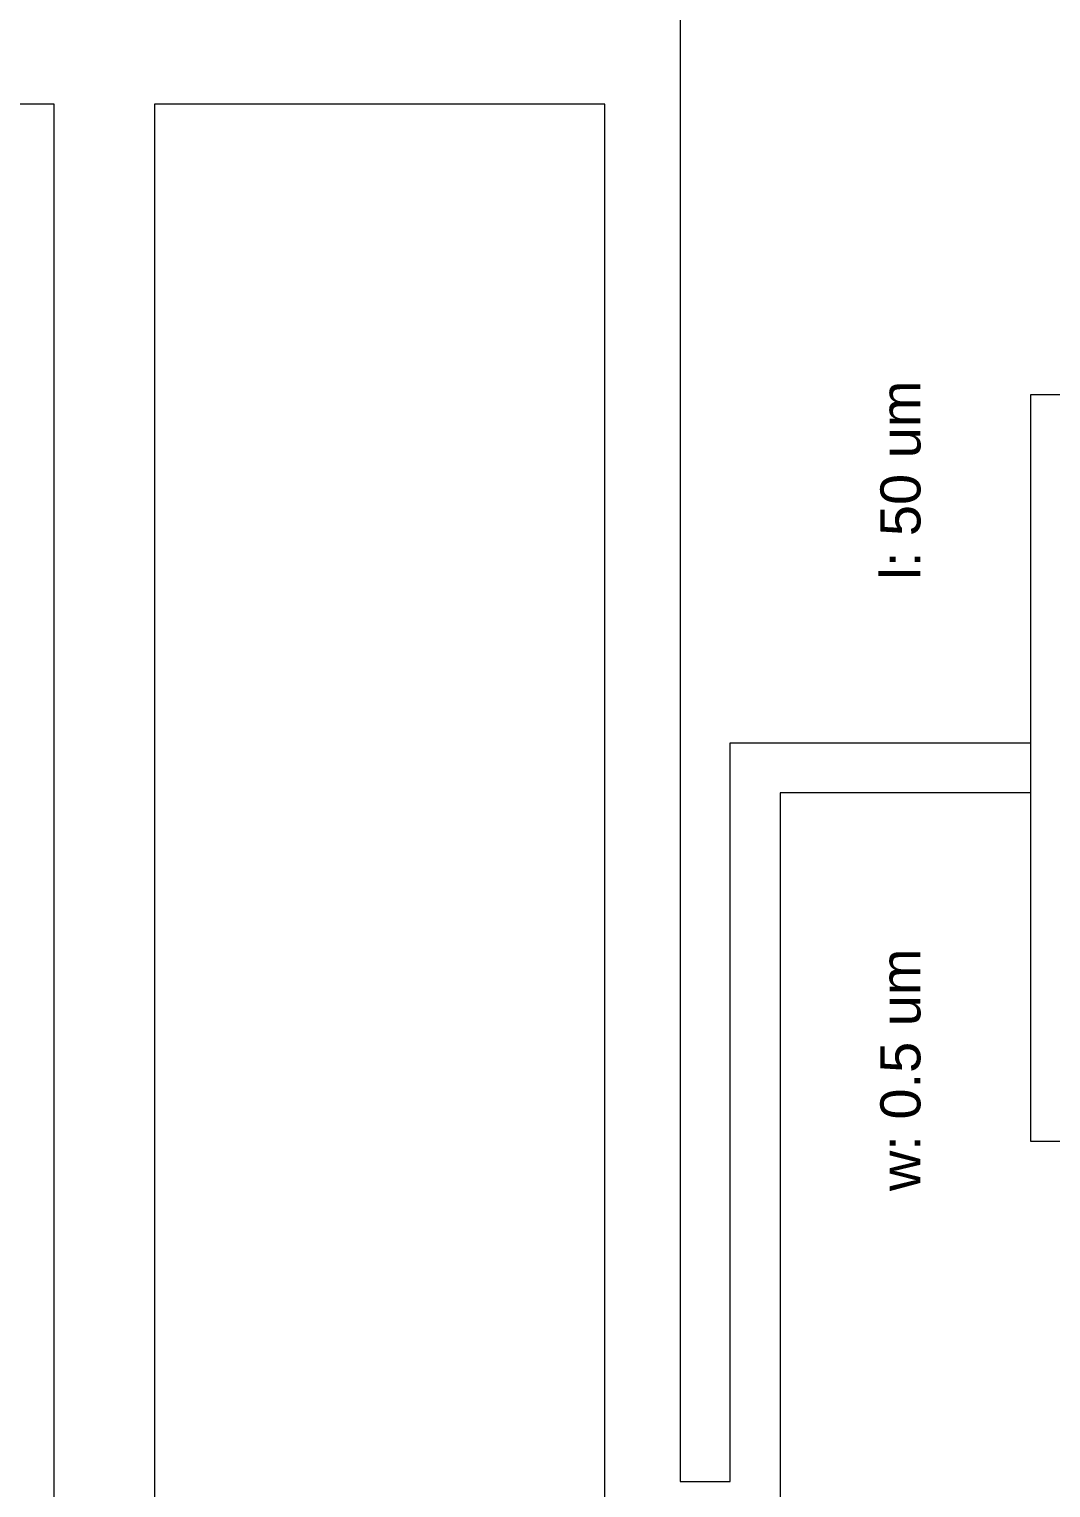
# Model space of a CAD drawing. Extents: x 1000 to 49000, y 2919 to 77300.
# Drawn here: x 37350 to 39390, y 40438 to 43350 of the extents above; entities that cross this region are included whole.
import ezdxf

# ---------------------------------------------------------------- set-up
doc = ezdxf.new("R2010")
doc.units = 13
doc.layers.add('Outer', color=1, linetype='Continuous', lineweight=0, true_color=0xff0000)
doc.styles.add('textstyle30', font='')
doc.styles.add('textstyle31', font='')
doc.styles.get('textstyle30').set_extended_font_data('Arial')
doc.styles.get('textstyle31').set_extended_font_data('Arial')

msp = doc.modelspace()

# ---------------------------------------------------------------- linework, layer by layer
at = {"layer": 'Outer'}
for points in [[(38850, 47725), (38850, 44875), (39350, 44875), (39350, 44775), (38750, 44775), (38750, 46250), (38650, 46250), (38650, 40450), (38750, 40450), (38750, 41925), (39350, 41925), (39350, 41825), (38850, 41825), (38850, 38975), (39350, 38975), (39350, 38875), (38750, 38875), (38750, 40350), (38500, 40350), (38500, 43200), (37600, 43200), (37600, 38200)], [(37600, 38200), (37400, 38200), (37400, 43200), (36500, 43200)], [(39450, 42620), (39350, 42620), (39350, 41130), (39450, 41130)]]:
    msp.add_lwpolyline(points, dxfattribs=at)

# ---------------------------------------------------------------- texts
at = {"layer": 'Outer', "char_height": 80, "attachment_point": 1, "rotation": 90}
for s, insert, style in [('l: 50 um', (39050.11, 42250.86), 'textstyle30'), ('w: 0.5 um', (39050, 41030), 'textstyle31')]:
    msp.add_mtext(s, dxfattribs=dict(at, insert=insert, style=style))

doc.saveas('drawing.dxf')
